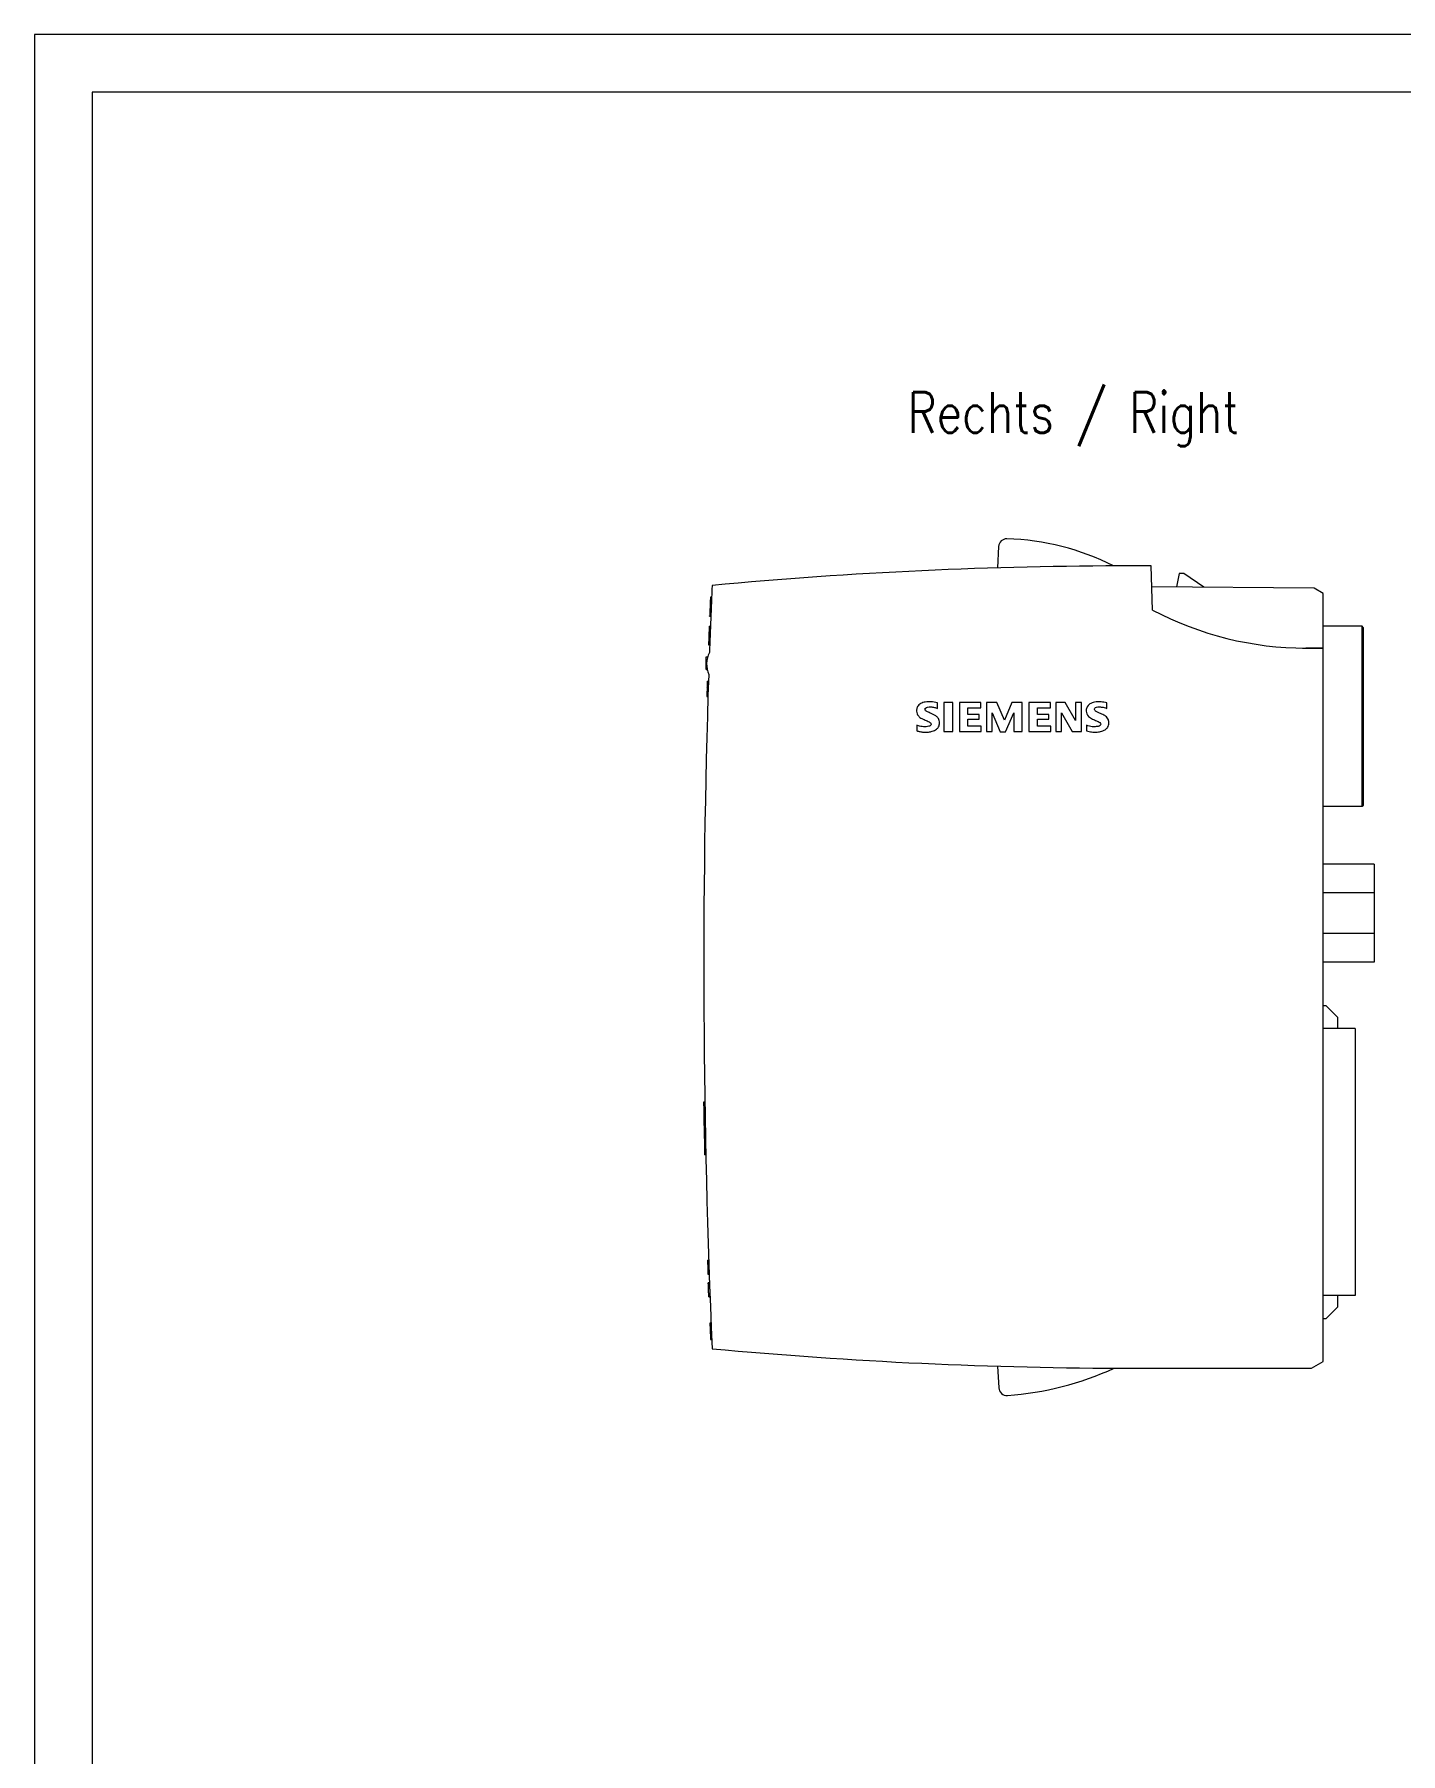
# Model space of a CAD drawing. Header units: millimetres. Extents: x 0 to 420, y 0 to 297.
# Drawn here: x 0 to 118, y 148.5 to 297 of the extents above; entities that cross this region are included whole.
import ezdxf

# ---------------------------------------------------------------- set-up
doc = ezdxf.new("R2010")
doc.units = ezdxf.units.MM
for name, color, linetype in [('1', 7, 'Continuous'), ('106', 7, 'Continuous'), ('201', 7, 'Continuous')]:
    doc.layers.add(name, color=color, linetype=linetype)
doc.styles.add('latin_extended', font='simplex.shx')

msp = doc.modelspace()

# ---------------------------------------------------------------- linework, layer by layer
at = {"layer": '1', "color": 7, "linetype": 'Continuous', "lineweight": 13}
for p, q in [((83.27, 252.77), (83.17, 250.92)), ((96.44, 251.09), (94.81, 251.09)), ((96.58, 247.27), (96.44, 251.09)), ((98.86, 250.44), (98.65, 249.27)), ((99.26, 250.44), (98.86, 250.44)), ((101.01, 249.25), (99.26, 250.44)), ((58.38, 248.26), (58.48, 248.26)), ((58.49, 248.39), (58.39, 248.39)), ((58.49, 248.39), (58.39, 248.39)), ((58.39, 248.38), (58.49, 248.38)), ((110.52, 249.17), (96.51, 249.29)), ((111.31, 248.71), (110.52, 249.17)), ((111.31, 243.99), (111.31, 248.71)), ((58.32, 246.78), (58.42, 246.78)), ((58.32, 246.76), (58.32, 246.77)), ((58.32, 246.77), (58.42, 246.77)), ((58.32, 246.76), (58.42, 246.76)), ((58.25, 245.05), (58.35, 245.05)), ((58.28, 245.87), (58.38, 245.87)), ((114.66, 245.87), (111.31, 245.87)), ((114.76, 245.77), (114.66, 245.87)), ((114.66, 230.32), (114.66, 245.87)), ((114.76, 245.77), (114.76, 230.42)), ((58.22, 244.27), (58.32, 244.27)), ((58.22, 244.26), (58.32, 244.26)), ((109.51, 243.99), (111.31, 243.99)), ((111.31, 243.99), (109.81, 243.99)), ((111.31, 182.37), (111.31, 243.99)), ((58.01, 242.14), (58.01, 243.24)), ((58.01, 243.24), (58.15, 243.24)), ((58.01, 242.14), (58.1, 242.14)), ((58.1, 240.87), (58.2, 240.87)), ((58.1, 240.85), (58.2, 240.85)), ((58.11, 241.12), (58.21, 241.12)), ((58.07, 239.91), (58.17, 239.91)), ((58.07, 239.8), (58.17, 239.8)), ((58.07, 239.8), (58.17, 239.8)), ((58.09, 240.54), (58.19, 240.54)), ((78, 238.78), (78, 239.26)), ((78.55, 239.29), (78.55, 236.79)), ((79.33, 239.29), (78.55, 239.29)), ((79.33, 236.79), (79.33, 239.29)), ((79.91, 239.29), (79.91, 236.79)), ((81.75, 239.29), (79.91, 239.29)), ((81.75, 238.84), (81.75, 239.29)), ((82.22, 239.29), (82.22, 236.79)), ((83.13, 239.29), (82.22, 239.29)), ((83.79, 237.77), (83.13, 239.29)), ((84.41, 239.29), (83.79, 237.77)), ((85.31, 239.29), (84.41, 239.29)), ((85.31, 236.79), (85.31, 239.29)), ((85.9, 239.29), (85.9, 236.79)), ((87.76, 239.29), (85.9, 239.29)), ((87.76, 238.84), (87.76, 239.29)), ((88.21, 239.29), (88.21, 236.79)), ((89.03, 239.29), (88.21, 239.29)), ((89.91, 237.75), (89.03, 239.29)), ((89.91, 239.29), (89.91, 237.75)), ((90.44, 239.29), (89.91, 239.29)), ((90.44, 236.79), (90.44, 239.29)), ((92.62, 238.78), (92.62, 239.26)), ((80.63, 238.84), (81.75, 238.84)), ((80.63, 238.25), (80.63, 238.84)), ((81.61, 238.25), (80.63, 238.25)), ((80.63, 237.85), (81.61, 237.85)), ((80.63, 237.24), (80.63, 237.85)), ((81.61, 237.85), (81.61, 238.25)), ((82.73, 238.39), (83.42, 236.76)), ((82.73, 236.79), (82.73, 238.39)), ((83.87, 236.76), (84.59, 238.41)), ((84.59, 238.41), (84.59, 236.79)), ((86.64, 238.84), (87.76, 238.84)), ((86.64, 238.25), (86.64, 238.84)), ((87.62, 238.25), (86.64, 238.25)), ((86.64, 237.85), (87.62, 237.85)), ((86.64, 237.24), (86.64, 237.85)), ((87.62, 237.85), (87.62, 238.25)), ((88.71, 238.39), (89.62, 236.79)), ((88.71, 236.79), (88.71, 238.39)), ((76.21, 237.32), (76.21, 236.84)), ((78.55, 236.79), (79.33, 236.79)), ((79.91, 236.79), (81.77, 236.79)), ((81.77, 237.24), (80.63, 237.24)), ((81.77, 236.79), (81.77, 237.24)), ((82.22, 236.79), (82.73, 236.79)), ((83.42, 236.76), (83.87, 236.76)), ((84.59, 236.79), (85.31, 236.79)), ((85.9, 236.79), (87.78, 236.79)), ((87.78, 237.24), (86.64, 237.24)), ((87.78, 236.79), (87.78, 237.24)), ((88.21, 236.79), (88.71, 236.79)), ((89.62, 236.79), (90.44, 236.79)), ((90.87, 237.32), (90.87, 236.84)), ((114.66, 230.32), (111.31, 230.32)), ((114.76, 230.42), (114.66, 230.32)), ((115.71, 225.32), (111.31, 225.32)), ((115.71, 225.32), (115.71, 222.84)), ((115.71, 222.84), (111.31, 222.84)), ((115.71, 222.84), (115.71, 219.34)), ((115.71, 219.34), (111.31, 219.34)), ((115.71, 219.34), (115.71, 216.86)), ((115.71, 216.86), (111.31, 216.86)), ((111.56, 213.09), (111.31, 213.09)), ((112.56, 212.09), (111.56, 213.09)), ((114.06, 211.13), (111.31, 211.13)), ((112.56, 211.13), (112.56, 212.09)), ((114.06, 211.13), (114.06, 188.06)), ((57.8, 204.79), (57.9, 204.79)), ((57.8, 204.78), (57.9, 204.78)), ((57.8, 204.73), (57.9, 204.73)), ((57.9, 204.71), (57.8, 204.71)), ((57.98, 200.21), (57.88, 200.21)), ((58.13, 191.11), (58.23, 191.11)), ((58.17, 189.97), (58.27, 189.97)), ((58.18, 189.9), (58.28, 189.9)), ((58.2, 189.19), (58.3, 189.19)), ((58.2, 189.17), (58.3, 189.17)), ((58.2, 189.16), (58.3, 189.16)), ((58.24, 188.02), (58.34, 188.02)), ((58.25, 187.95), (58.35, 187.95)), ((58.25, 187.95), (58.35, 187.95)), ((114.06, 188.06), (111.31, 188.06)), ((112.56, 187.09), (112.56, 188.06)), ((58.44, 185.68), (58.34, 185.68)), ((58.34, 185.68), (58.44, 185.68)), ((58.34, 185.68), (58.34, 185.68)), ((111.31, 186.09), (111.56, 186.09)), ((111.56, 186.09), (112.56, 187.09)), ((58.39, 184.34), (58.49, 184.34)), ((58.4, 184.26), (58.5, 184.26)), ((58.4, 184.26), (58.5, 184.26)), ((58.4, 184.26), (58.5, 184.26)), ((58.4, 184.26), (58.5, 184.26)), ((83.19, 181.96), (83.29, 180.09)), ((94.81, 181.79), (110.31, 181.79)), ((110.31, 181.79), (111.31, 182.37))]:
    msp.add_line(p, q, dxfattribs=at)
at = {"layer": '1', "color": 7, "linetype": 'Continuous', "lineweight": 25}
msp.add_line((58.28, 245.83), (58.38, 245.83), dxfattribs=at)
at = {"layer": '1', "color": 7, "linetype": 'Continuous', "lineweight": 13}
for centre, radius, start, end in [((83.97, 252.73), 0.7, 88.2143, 177), ((83.31, 231.44), 22, 63.2758, 88.2143), ((94.81, -140.41), 391.5, 90, 95.3165), ((807.81, 216.44), 750, 177.48079, 177.92329), ((807.81, 216.44), 750.1, 177.56849, 177.68198), ((807.81, 216.44), 750.1, 177.55982, 177.56849), ((109.81, 272.29), 28.3, 242.1295, 270), ((807.81, 216.44), 750.1, 177.8138, 177.87385), ((60.36, 242.59), 2.3, 153.4473, 202.5453), ((807.81, 216.44), 750, 178.06929, 182.51921), ((807.81, 216.44), 750.1, 178.15894, 178.20704), ((807.81, 216.44), 750.1, 180.89602, 181.23981), ((94.81, 573.29), 391.5, 264.6835, 270), ((82.07, 206.36), 27, 274.1887, 294.5011), ((83.99, 180.13), 0.7, 183, 274.1887)]:
    msp.add_arc(centre, radius, start, end, dxfattribs=at)
for centre, major_axis, ratio, start_param, end_param in [((803.58, 216.57), (-23.93, -747.6), 0.997176, 4.711846, 4.712264), ((803.58, 216.57), (-23.93, -747.6), 0.997176, 4.711606, 4.711779), ((803.58, 216.57), (-23.93, -747.6), 0.997176, 4.71311, 4.713209), ((58.15, 190.89), (-0.07, 2.19), 0.002927, 1.565986, 1.575154)]:
    msp.add_ellipse(centre, major_axis=major_axis, ratio=ratio, start_param=start_param, end_param=end_param, dxfattribs=at)
for points, knots in [([(58.39, 248.38), (58.39, 248.38), (58.39, 248.38), (58.39, 248.39), (58.39, 248.39), (58.39, 248.39), (58.39, 248.39), (58.39, 248.39)], [0, 0, 0, 0, 0.419821, 0.419821, 0.997689, 0.997689, 1, 1, 1, 1]), ([(58.28, 245.83), (58.28, 245.82), (58.28, 245.81), (58.28, 245.78), (58.28, 245.77), (58.28, 245.76), (58.28, 245.75), (58.28, 245.74), (58.28, 245.74), (58.28, 245.71), (58.28, 245.69), (58.28, 245.65), (58.27, 245.64), (58.27, 245.61), (58.27, 245.6), (58.27, 245.57), (58.27, 245.55), (58.27, 245.53), (58.27, 245.51), (58.27, 245.47), (58.27, 245.44), (58.27, 245.4), (58.27, 245.39), (58.26, 245.38), (58.26, 245.37), (58.26, 245.35), (58.26, 245.34), (58.26, 245.31), (58.26, 245.29), (58.26, 245.27), (58.26, 245.25), (58.26, 245.22), (58.26, 245.19), (58.26, 245.16), (58.26, 245.15), (58.26, 245.14), (58.25, 245.12), (58.25, 245.11), (58.25, 245.09), (58.25, 245.09), (58.25, 245.07), (58.25, 245.07), (58.25, 245.06), (58.25, 245.06), (58.25, 245.05), (58.25, 245.05), (58.25, 245.05), (58.25, 245.05), (58.25, 245.05)], [0, 0, 0, 0, 0.064621, 0.064621, 0.096931, 0.096931, 0.113087, 0.113087, 0.129242, 0.129242, 0.193863, 0.193863, 0.226173, 0.226173, 0.258484, 0.258484, 0.290794, 0.290794, 0.323105, 0.323105, 0.387726, 0.387726, 0.403881, 0.403881, 0.420036, 0.420036, 0.452347, 0.452347, 0.484657, 0.484657, 0.516968, 0.516968, 0.581589, 0.581589, 0.613899, 0.613899, 0.64621, 0.67852, 0.67852, 0.710831, 0.710831, 0.775452, 0.775452, 0.807762, 0.807762, 0.840073, 0.840073, 1, 1, 1, 1]), ([(58.28, 245.87), (58.28, 245.87), (58.28, 245.87), (58.28, 245.87), (58.28, 245.86), (58.28, 245.86), (58.28, 245.85), (58.28, 245.85), (58.28, 245.84), (58.28, 245.84), (58.28, 245.83)], [0, 0, 0, 0, 0.683778, 0.747023, 0.747023, 0.873511, 0.873511, 0.936756, 0.936756, 1, 1, 1, 1]), ([(58.28, 245.87), (58.28, 245.87), (58.28, 245.87), (58.28, 245.87), (58.28, 245.86), (58.28, 245.86), (58.28, 245.85), (58.28, 245.85), (58.28, 245.84), (58.28, 245.84), (58.28, 245.83)], [0, 0, 0, 0, 0.683778, 0.747023, 0.747023, 0.873511, 0.873511, 0.936756, 0.936756, 1, 1, 1, 1]), ([(58.1, 240.87), (58.1, 240.87), (58.1, 240.86), (58.1, 240.84), (58.1, 240.83), (58.1, 240.78), (58.1, 240.75), (58.1, 240.68), (58.1, 240.65), (58.09, 240.59), (58.09, 240.56), (58.09, 240.54)], [0, 0, 0, 0, 0.045458, 0.045458, 0.18954, 0.18954, 0.477703, 0.477703, 0.765867, 0.765867, 1, 1, 1, 1]), ([(58.11, 241.12), (58.11, 241.12), (58.11, 241.12), (58.11, 241.11), (58.11, 241.11), (58.11, 241.1), (58.11, 241.09), (58.11, 241.08), (58.11, 241.07), (58.11, 241.07), (58.11, 241.05), (58.11, 241.04), (58.11, 241.02), (58.11, 241.01), (58.11, 240.99), (58.11, 240.98), (58.11, 240.96), (58.11, 240.94), (58.11, 240.91), (58.1, 240.89), (58.1, 240.87)], [0, 0, 0, 0, 0.25, 0.25, 0.3125, 0.3125, 0.375, 0.4375, 0.4375, 0.5, 0.5, 0.625, 0.625, 0.6875, 0.6875, 0.75, 0.75, 0.875, 0.875, 1, 1, 1, 1]), ([(58.07, 239.91), (58.07, 239.9), (58.07, 239.89), (58.07, 239.88), (58.07, 239.87), (58.07, 239.85), (58.07, 239.84), (58.07, 239.82), (58.07, 239.81), (58.07, 239.81), (58.07, 239.8), (58.07, 239.8), (58.07, 239.8), (58.07, 239.8), (58.07, 239.8), (58.07, 239.8)], [0, 0, 0, 0, 0.121996, 0.121996, 0.243992, 0.243992, 0.487983, 0.487983, 0.731975, 0.731975, 0.853971, 0.853971, 0.975967, 0.975967, 1, 1, 1, 1]), ([(78, 239.26), (77.81, 239.31), (77.46, 239.36), (76.96, 239.36), (76.55, 239.23), (76.26, 238.97), (76.16, 238.61), (76.23, 238.24), (76.5, 237.96), (76.84, 237.81), (77.13, 237.69), (77.33, 237.59), (77.42, 237.51), (77.45, 237.42), (77.43, 237.34), (77.35, 237.27), (77.21, 237.22), (76.94, 237.18), (76.64, 237.2), (76.37, 237.26), (76.26, 237.3), (76.21, 237.32)], [0, 0, 0, 0, 0.106504, 0.195872, 0.27585, 0.343027, 0.400806, 0.482223, 0.53775, 0.612393, 0.685154, 0.715275, 0.736836, 0.751129, 0.765786, 0.782525, 0.807372, 0.847511, 0.933295, 0.972268, 1, 1, 1, 1]), ([(92.62, 239.26), (92.46, 239.3), (92.1, 239.35), (91.6, 239.36), (91.14, 239.19), (90.87, 238.89), (90.81, 238.48), (90.98, 238.07), (91.37, 237.86), (91.71, 237.71), (91.98, 237.62), (92.14, 237.43), (92, 237.23), (91.7, 237.2), (91.39, 237.19), (91.11, 237.24), (90.95, 237.29), (90.87, 237.32)], [0, 0, 0, 0, 0.093959, 0.203147, 0.280167, 0.361068, 0.415538, 0.509578, 0.586165, 0.65674, 0.721873, 0.749341, 0.774195, 0.840072, 0.905298, 0.952041, 1, 1, 1, 1]), ([(76.21, 236.84), (76.3, 236.82), (76.49, 236.77), (76.83, 236.72), (77.19, 236.72), (77.57, 236.8), (77.89, 236.94), (78.13, 237.21), (78.2, 237.55), (78.11, 237.88), (77.91, 238.11), (77.68, 238.24), (77.42, 238.36), (77.17, 238.47), (76.95, 238.59), (76.9, 238.73), (76.97, 238.85), (77.17, 238.91), (77.43, 238.93), (77.72, 238.87), (77.91, 238.82), (78, 238.78)], [0, 0, 0, 0, 0.050636, 0.10969, 0.187558, 0.250162, 0.327701, 0.378404, 0.441636, 0.51152, 0.562304, 0.606844, 0.655071, 0.721387, 0.765929, 0.784732, 0.800116, 0.83713, 0.890758, 0.950173, 1, 1, 1, 1]), ([(90.87, 236.84), (91.01, 236.8), (91.29, 236.74), (91.7, 236.72), (92.1, 236.77), (92.45, 236.9), (92.73, 237.15), (92.82, 237.48), (92.77, 237.84), (92.54, 238.13), (92.16, 238.31), (91.84, 238.44), (91.58, 238.58), (91.54, 238.76), (91.65, 238.89), (91.85, 238.91), (92.1, 238.91), (92.36, 238.87), (92.54, 238.82), (92.62, 238.78)], [0, 0, 0, 0, 0.084817, 0.158753, 0.230243, 0.308733, 0.363467, 0.437955, 0.489545, 0.564272, 0.632533, 0.721836, 0.76629, 0.787026, 0.810987, 0.852101, 0.89149, 0.95255, 1, 1, 1, 1]), ([(58.13, 191.11), (58.13, 191.11), (58.13, 191.11), (58.13, 191.1), (58.13, 191.1), (58.13, 191.09), (58.13, 191.08), (58.14, 191.07), (58.14, 191.06), (58.14, 191.06), (58.14, 191.05), (58.14, 191.04), (58.14, 191.03), (58.14, 191.01), (58.14, 191), (58.14, 190.99), (58.14, 190.99), (58.14, 190.97), (58.14, 190.95), (58.14, 190.93), (58.14, 190.92), (58.14, 190.89), (58.14, 190.88), (58.14, 190.85), (58.14, 190.83), (58.14, 190.81), (58.15, 190.77), (58.15, 190.73), (58.15, 190.68), (58.15, 190.67), (58.15, 190.64), (58.15, 190.63), (58.15, 190.56), (58.15, 190.5), (58.16, 190.42), (58.16, 190.39), (58.16, 190.35), (58.16, 190.34), (58.16, 190.31), (58.16, 190.29), (58.16, 190.25), (58.16, 190.22), (58.17, 190.17), (58.17, 190.14), (58.17, 190.1), (58.17, 190.09), (58.17, 190.06), (58.17, 190.05), (58.17, 190.03), (58.17, 190.02), (58.17, 189.99), (58.17, 189.98), (58.17, 189.97)], [0, 0, 0, 0, 0.0625, 0.0625, 0.09375, 0.09375, 0.125, 0.125, 0.140625, 0.140625, 0.15625, 0.15625, 0.1875, 0.1875, 0.203125, 0.203125, 0.21875, 0.21875, 0.25, 0.25, 0.28125, 0.28125, 0.3125, 0.3125, 0.34375, 0.34375, 0.375, 0.4375, 0.4375, 0.46875, 0.46875, 0.5, 0.5, 0.625, 0.625, 0.6875, 0.6875, 0.71875, 0.71875, 0.75, 0.75, 0.8125, 0.8125, 0.875, 0.875, 0.90625, 0.90625, 0.9375, 0.9375, 0.96875, 0.96875, 1, 1, 1, 1]), ([(58.17, 190.1), (58.17, 190.08), (58.17, 190.06), (58.17, 190.04), (58.17, 190.03), (58.17, 190.01), (58.17, 190), (58.17, 189.98), (58.17, 189.97), (58.17, 189.96), (58.17, 189.96), (58.17, 189.96)], [0, 0, 0, 0, 0.333181, 0.333181, 0.499771, 0.499771, 0.666361, 0.666361, 0.999542, 0.999542, 1, 1, 1, 1]), ([(58.17, 189.97), (58.17, 189.96), (58.17, 189.95), (58.17, 189.93), (58.17, 189.92), (58.18, 189.91), (58.18, 189.91), (58.18, 189.9), (58.18, 189.9), (58.18, 189.9)], [0, 0, 0, 0, 0.250886, 0.250886, 0.501772, 0.501772, 0.752658, 0.752658, 1, 1, 1, 1]), ([(58.24, 188.02), (58.24, 188.04), (58.24, 188.06), (58.24, 188.1), (58.24, 188.11), (58.24, 188.14), (58.24, 188.15), (58.24, 188.19), (58.24, 188.22), (58.24, 188.26), (58.24, 188.28), (58.23, 188.3), (58.23, 188.33), (58.23, 188.36), (58.23, 188.39), (58.23, 188.4), (58.23, 188.44), (58.23, 188.47), (58.22, 188.55), (58.22, 188.61), (58.22, 188.68), (58.22, 188.69), (58.22, 188.72), (58.22, 188.73), (58.22, 188.78), (58.22, 188.8), (58.21, 188.85), (58.21, 188.86), (58.21, 188.89), (58.21, 188.9), (58.21, 188.94), (58.21, 188.97), (58.21, 189.01), (58.21, 189.02), (58.21, 189.04), (58.21, 189.05), (58.21, 189.08), (58.2, 189.09), (58.2, 189.1), (58.2, 189.11), (58.2, 189.11), (58.2, 189.13), (58.2, 189.14), (58.2, 189.14), (58.2, 189.15), (58.2, 189.15), (58.2, 189.16), (58.2, 189.16), (58.2, 189.16), (58.2, 189.16), (58.2, 189.16)], [0, 0, 0, 0, 0.062521, 0.062521, 0.093781, 0.093781, 0.125042, 0.125042, 0.187563, 0.187563, 0.218823, 0.218823, 0.250084, 0.281344, 0.281344, 0.312605, 0.312605, 0.375126, 0.375126, 0.500168, 0.500168, 0.531428, 0.531428, 0.562689, 0.562689, 0.62521, 0.62521, 0.65647, 0.65647, 0.687731, 0.687731, 0.750252, 0.750252, 0.781512, 0.781512, 0.812773, 0.812773, 0.844033, 0.844033, 0.859664, 0.859664, 0.875294, 0.906554, 0.906554, 0.922184, 0.922184, 0.937815, 0.969075, 0.969075, 1, 1, 1, 1]), ([(58.3, 189.16), (58.3, 189.16), (58.3, 189.16), (58.3, 189.15), (58.3, 189.15), (58.3, 189.14), (58.3, 189.13), (58.3, 189.12), (58.3, 189.11), (58.3, 189.11), (58.3, 189.1), (58.31, 189.09), (58.31, 189.08), (58.31, 189.06), (58.31, 189.05), (58.31, 189.04), (58.31, 189.04), (58.31, 189.02), (58.31, 189), (58.31, 188.98), (58.31, 188.97), (58.31, 188.94), (58.31, 188.93), (58.31, 188.9), (58.31, 188.88), (58.31, 188.86), (58.31, 188.82), (58.32, 188.78), (58.32, 188.73), (58.32, 188.72), (58.32, 188.69), (58.32, 188.68), (58.32, 188.61), (58.32, 188.55), (58.33, 188.47), (58.33, 188.44), (58.33, 188.4), (58.33, 188.39), (58.33, 188.36), (58.33, 188.34), (58.33, 188.3), (58.34, 188.27), (58.34, 188.22), (58.34, 188.19), (58.34, 188.15), (58.34, 188.14), (58.34, 188.11), (58.34, 188.1), (58.34, 188.08), (58.34, 188.07), (58.34, 188.04), (58.34, 188.03), (58.34, 188.02)], [0, 0, 0, 0, 0.0625, 0.0625, 0.09375, 0.09375, 0.125, 0.125, 0.140625, 0.140625, 0.15625, 0.15625, 0.1875, 0.1875, 0.203125, 0.203125, 0.21875, 0.21875, 0.25, 0.25, 0.28125, 0.28125, 0.3125, 0.3125, 0.34375, 0.34375, 0.375, 0.4375, 0.4375, 0.46875, 0.46875, 0.5, 0.5, 0.625, 0.625, 0.6875, 0.6875, 0.71875, 0.71875, 0.75, 0.75, 0.8125, 0.8125, 0.875, 0.875, 0.90625, 0.90625, 0.9375, 0.9375, 0.96875, 0.96875, 1, 1, 1, 1]), ([(58.25, 187.95), (58.25, 187.95), (58.25, 187.95), (58.25, 187.95), (58.25, 187.96), (58.25, 187.96), (58.25, 187.97), (58.25, 187.97), (58.25, 187.98), (58.25, 187.98), (58.25, 188), (58.25, 188.01), (58.24, 188.02)], [0, 0, 0, 0, 0.247413, 0.247413, 0.372844, 0.372844, 0.498275, 0.623706, 0.623706, 0.749138, 0.749138, 1, 1, 1, 1]), ([(58.34, 185.68), (58.34, 185.68), (58.34, 185.67), (58.34, 185.67), (58.34, 185.67), (58.34, 185.66), (58.34, 185.66), (58.34, 185.65), (58.34, 185.65), (58.34, 185.63), (58.34, 185.62), (58.34, 185.59), (58.34, 185.58), (58.34, 185.56), (58.34, 185.54), (58.34, 185.51), (58.34, 185.5), (58.35, 185.47), (58.35, 185.45), (58.35, 185.42), (58.35, 185.41), (58.35, 185.38), (58.35, 185.36), (58.35, 185.33), (58.35, 185.32), (58.35, 185.29), (58.35, 185.25), (58.36, 185.22), (58.36, 185.19), (58.36, 185.18), (58.36, 185.13), (58.36, 185.1), (58.36, 185.04), (58.36, 185.01), (58.37, 184.94), (58.37, 184.91), (58.37, 184.85), (58.37, 184.82), (58.37, 184.77), (58.38, 184.76), (58.38, 184.73), (58.38, 184.71), (58.38, 184.67), (58.38, 184.63), (58.38, 184.57), (58.38, 184.54), (58.39, 184.5), (58.39, 184.48), (58.39, 184.45), (58.39, 184.44), (58.39, 184.41), (58.39, 184.4), (58.39, 184.37), (58.39, 184.36), (58.39, 184.34)], [0, 0, 0, 0, 0.03125, 0.03125, 0.046875, 0.046875, 0.0625, 0.0625, 0.09375, 0.09375, 0.125, 0.125, 0.15625, 0.15625, 0.1875, 0.1875, 0.21875, 0.21875, 0.25, 0.25, 0.28125, 0.28125, 0.3125, 0.3125, 0.34375, 0.34375, 0.375, 0.40625, 0.40625, 0.4375, 0.4375, 0.5, 0.5, 0.5625, 0.5625, 0.625, 0.625, 0.6875, 0.6875, 0.71875, 0.71875, 0.75, 0.75, 0.8125, 0.8125, 0.875, 0.875, 0.90625, 0.90625, 0.9375, 0.9375, 0.96875, 0.96875, 1, 1, 1, 1]), ([(58.39, 184.34), (58.39, 184.33), (58.39, 184.32), (58.39, 184.3), (58.4, 184.3), (58.4, 184.29), (58.4, 184.28), (58.4, 184.27), (58.4, 184.27), (58.4, 184.26), (58.4, 184.26), (58.4, 184.26), (58.4, 184.26)], [0, 0, 0, 0, 0.250501, 0.250501, 0.375752, 0.375752, 0.501002, 0.626253, 0.626253, 0.751503, 0.751503, 1, 1, 1, 1])]:
    msp.add_open_spline(points, degree=3, knots=knots, dxfattribs=at)
msp.add_open_spline([(58.26, 245.27), (58.26, 245.18), (58.25, 245.09), (58.25, 245)], degree=3, dxfattribs=at)
for points, weights in [([(58.1, 240.87), (58.1, 240.86), (58.1, 240.85)], [0.499997789, 0.500002211, 0.499997789]), ([(58.07, 239.83), (58.07, 239.81), (58.07, 239.8)], [0.499999614214, 0.500000385786, 0.499999614214]), ([(57.8, 204.78), (57.8, 204.76), (57.8, 204.73)], [0.499999983529, 0.500000016471, 0.499999983529]), ([(58.17, 190.13), (58.17, 190.11), (58.17, 190.1)], [0.500000112042, 0.499999887958, 0.500000112042])]:
    msp.add_rational_spline(points, weights, degree=2, dxfattribs=at)
at = {"layer": '201', "color": 7, "linetype": 'Continuous', "lineweight": 18}
for p, q in [((0, 297), (0, 0)), ((420, 297), (0, 297)), ((5, 292), (5, 5)), ((415, 292), (5, 292))]:
    msp.add_line(p, q, dxfattribs=at)

# ---------------------------------------------------------------- texts
at = {"layer": '106', "color": 7, "linetype": 'Continuous', "lineweight": 18, "insert": (75.41, 261.42), "char_height": 3.5, "attachment_point": 7, "line_spacing_factor": 0.963855, "style": 'latin_extended'}
msp.add_mtext('\\W0.8025;Rechts / Right ', dxfattribs=at)

doc.saveas('drawing.dxf')
